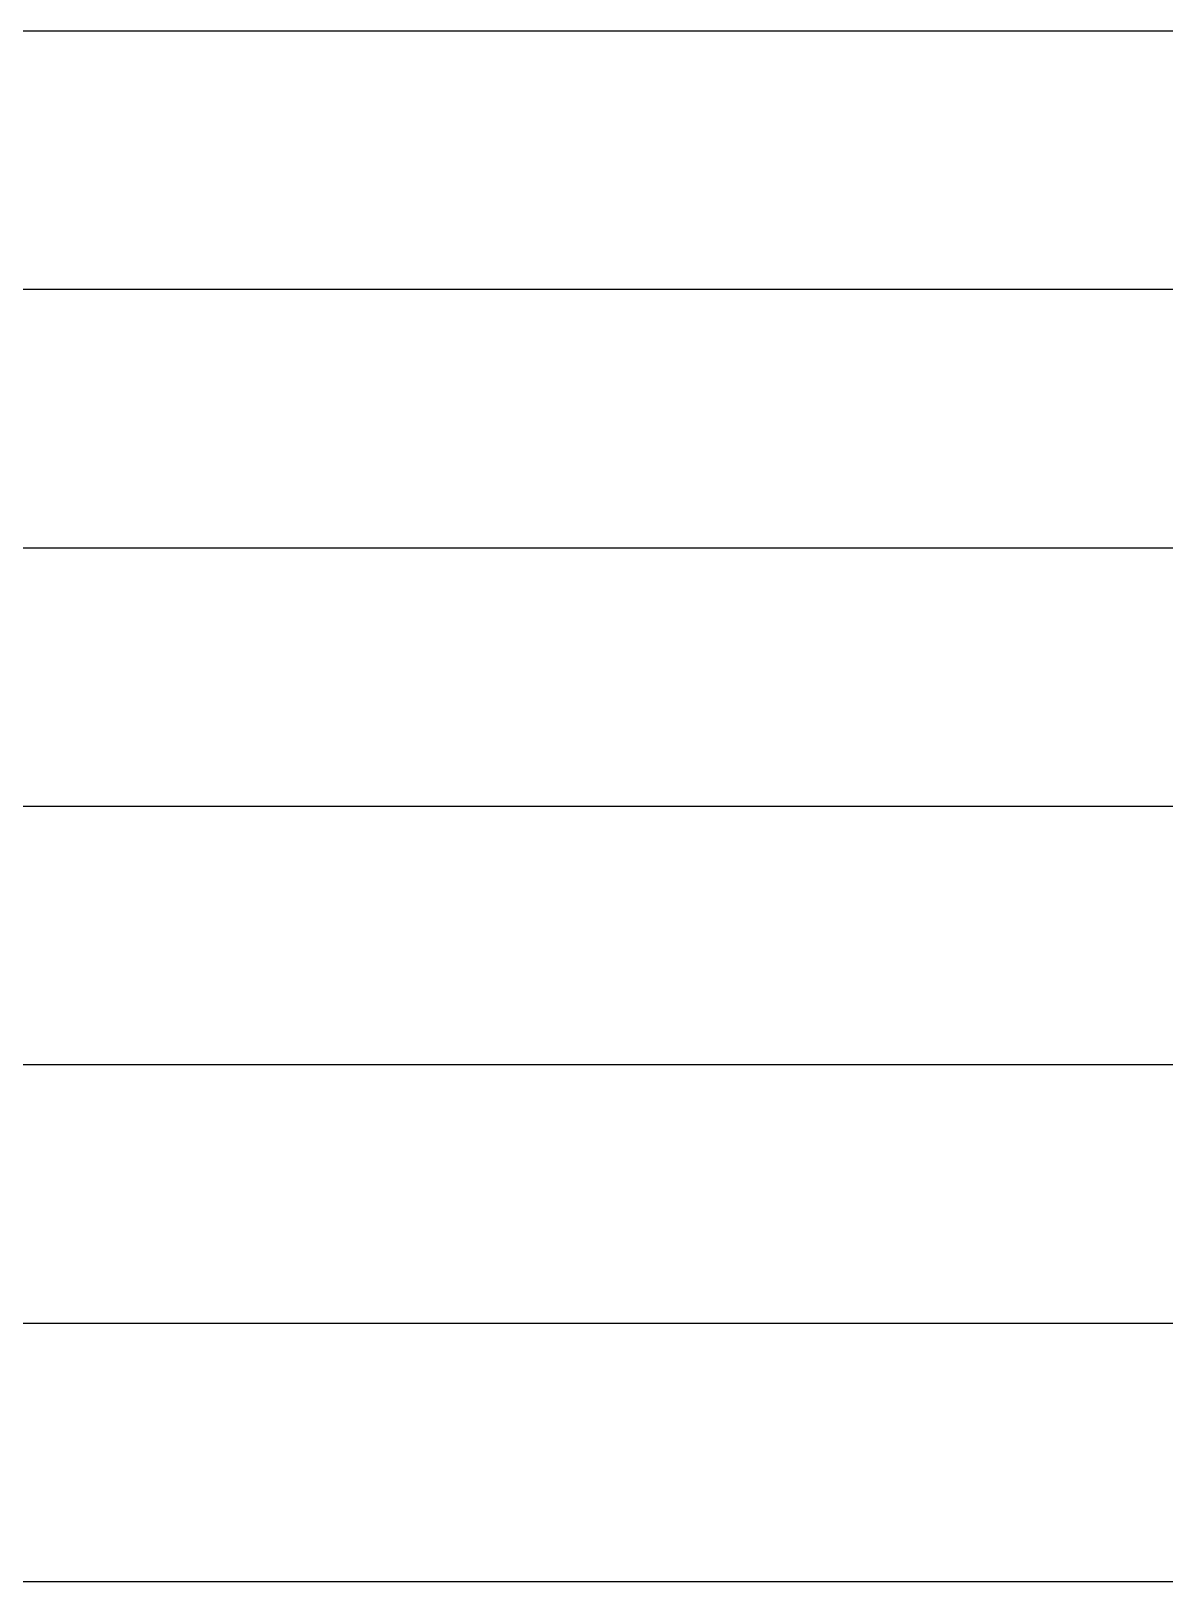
# Model space of a CAD drawing. Extents: x 1188826 to 1909461, y 608442 to 1651179.
# Drawn here: x 1543246 to 1547905, y 1197678 to 1204050 of the extents above; entities that cross this region are included whole.
import ezdxf

# ---------------------------------------------------------------- set-up
doc = ezdxf.new("R2010")
doc.units = 0
doc.header["$LTSCALE"] = 1000
doc.header["$MEASUREMENT"] = 0
doc.layers.add('Defpoint', color=7, linetype='Continuous')

msp = doc.modelspace()

# ---------------------------------------------------------------- linework, layer by layer
at = {"layer": 'Defpoint', "color": 252}
for p, q in [((1548068.4, 1204050.2), (1474463.5, 1204050.2)), ((1548068.4, 1202988.3), (1474463.5, 1202988.3)), ((1548068.4, 1201926.3), (1474463.5, 1201926.3)), ((1548068.4, 1200864.3), (1474463.5, 1200864.3)), ((1548068.4, 1199802.4), (1474463.5, 1199802.4)), ((1548068.4, 1198740.4), (1474463.5, 1198740.4)), ((1548068.4, 1197678.4), (1474463.5, 1197678.4))]:
    msp.add_line(p, q, dxfattribs=at)

doc.saveas('drawing.dxf')
